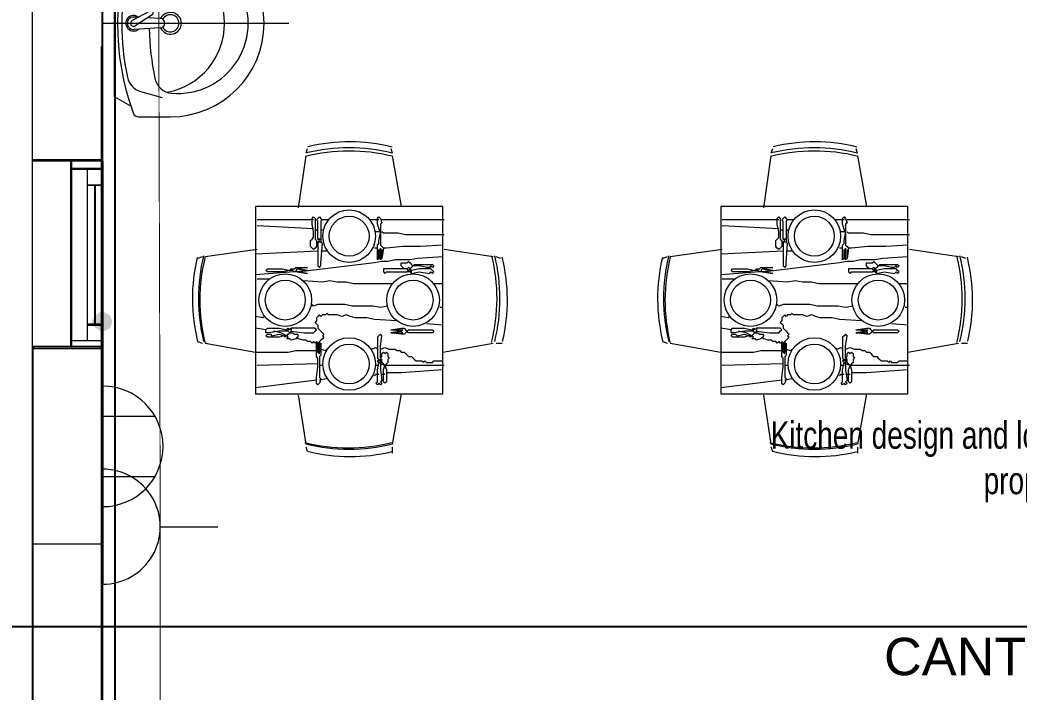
# Model space of a CAD drawing. Header units: metres. Extents: x 75097 to 220695, y -1557923 to -1361206.
# Drawn here: x 100310 to 103513, y -1382346 to -1380191 of the extents above; entities that cross this region are included whole.
import ezdxf

# ---------------------------------------------------------------- set-up
doc = ezdxf.new("R2010")
doc.units = ezdxf.units.M
doc.layers.get('0').update_dxf_attribs({"lineweight": 0})
for name, color, linetype, lineweight in [('A-100 - Copy$0$Aluminum', 8, 'Continuous', 0), ('A-100 - Copy$0$Medical Equipment and Furniture', 8, 'Continuous', 0), ('A-100 - Copy$0$Proj', 8, 'Continuous', 0), ('A-100 - Copy$0$SANIT', 8, 'Continuous', 0), ('A-100 - Copy$0$Structure', 8, 'Continuous', 9), ('A-100 - Copy$0$Walls', 8, 'Continuous', 0)]:
    doc.layers.add(name, color=color, linetype=linetype, lineweight=lineweight)
for name, color, linetype in [('A-100 - Copy$0$axes', 8, 'Continuous'), ('A-100 - Copy$0$PDF2_Geometry', 8, 'Continuous'), ('A-100 - Copy$0$PDF_Geometry', 8, 'Continuous'), ('A-100 - Copy$0$PDF_Solid Fills', 8, 'Continuous'), ('A-100 - Copy$0$PDF_Text', 8, 'Continuous')]:
    doc.layers.add(name, color=color, linetype=linetype)
doc.layers.add('E-POWR', color=7, linetype='Continuous', lineweight=9, true_color=0x4e7e3e)
doc.layers.add('EXF', color=7, linetype='Continuous', lineweight=0, true_color=0x4e7e3e)
doc.styles.add('A-100 - Copy$0$PDF Arial', font='arial.ttf')
doc.styles.add('A-100 - Copy$0$X3G_ENTITY_257CFD', font='swisscl.ttf', dxfattribs={"height": 200})

# ---------------------------------------------------------------- blocks, each defined once
blk = doc.blocks.new('NORMAL SOCKET')
at = {"layer": 'E-POWR'}
for p, q in [((0, 307.7), (0, 615.4)), ((-307.7, 0), (307.7, 0))]:
    blk.add_line(p, q, dxfattribs=at)
blk.add_ellipse((0, 0), major_axis=(32.8, 305.9), ratio=1, start_param=4.81904, end_param=7.960633, dxfattribs=at)
blk = doc.blocks.new('MECH UPDATED')
at = {"layer": 'EXF', "color": 85, "elevation": 0}
for points in [[(101035.6, -1363352.2), (101035.5, -1363739)], [(101035.6, -1363448.9), (101203.1, -1363448.9)], [(101035.5, -1363642.3), (101203, -1363642.4)]]:
    blk.add_lwpolyline(points, dxfattribs=at)
at = {"layer": 'EXF', "color": 85}
blk.add_arc((101035.5, -1363545.6, 0), 193.4, 269.9854, 89.9854, dxfattribs=at)
blk = doc.blocks.new('A-100 - Copy$0$lav-manta 60')
at = {"layer": 'A-100 - Copy$0$SANIT'}
for p, q in [((0, 0.04), (0, -0.56)), ((-0.2658, -0.0529), (-0.2358, 0)), ((-0.2358, 0), (0.2358, 0)), ((0.2658, -0.0529), (0.2358, 0)), ((-0.015, -0.1473), (-0.0199, -0.064)), ((0.0389, -0.1142), (0.0087, -0.0575)), ((0.0191, -0.077), (0.0199, -0.064)), ((-0.3, -0.0789), (-0.3, -0.18)), ((-0.2185, -0.0841), (-0.2383, -0.1537)), ((0.0274, -0.121), (-0.0078, -0.0673)), ((0.2185, -0.0841), (0.2383, -0.1537)), ((0.3, -0.0789), (0.3, -0.18)), ((0.015, -0.1473), (0.0174, -0.1057))]:
    blk.add_line(p, q, dxfattribs=at)
for centre, radius, start, end in [((0, -0.8557), 0.8457, 70.1771, 109.8229), ((0, -0.8696), 0.8457, 78.1914, 101.8086), ((-0.28, -0.0789), 0.02, 109.8229, 180), ((-0.1608, -0.1006), 0.06, 101.8086, 164.0794), ((0, -0.0617), 0.025, 320.7474, 220.368), ((0, -0.0617), 0.02, 353.2671, 186.682), ((0, -0.0617), 0.00966, 25.4127, 215.9577), ((0.1608, -0.1006), 0.06, 15.9206, 78.1914), ((0.28, -0.0789), 0.02, 0, 70.1771), ((0, -0.9572), 0.8457, 91.1572, 102.0883), ((0, -0.9572), 0.8457, 88.5486, 88.844), ((0.0332, -0.1176), 0.00666, 210.6852, 30.6852), ((0, -0.9572), 0.8457, 77.9117, 87.4274), ((-0.1645, -0.189), 0.06, 102.0883, 174.8142), ((0, -0.18), 0.035, 115.3106, 64.6894), ((0, -0.18), 0.0275, 117.1496, 62.8504), ((0, -0.1473), 0.015, 180, 0), ((0.1645, -0.189), 0.06, 5.1858, 77.9117), ((0, -0.18), 0.3, 180, 0), ((0, -0.2039), 0.2252, 174.8142, 5.1858), ((0, -0.1282), 0.2252, 190.6097, 349.3903)]:
    blk.add_arc(centre, radius, start, end, dxfattribs=at)
blk = doc.blocks.new('A-100 - Copy$0$A$C02230961')
at = {"layer": 'A-100 - Copy$0$PDF_Solid Fills'}
blk.add_hatch(color=256, dxfattribs=at).paths.add_polyline_path([(-76.3, -14467), (-62.9, -14487.2), (-42.7, -14500.7), (-15.7, -14487.2), (-9, -14467), (-15.7, -14446.8), (-42.7, -14433.3), (-62.9, -14446.8)])
at = {"layer": 'A-100 - Copy$0$Aluminum'}
for p, q in [((-140, -13952.9, -2.4), (-140, -14552.9, -2.4)), ((-40, -13952.9, -2.4), (-40, -14552.9, -2.4)), ((-140, -13977.9, -2.4), (-40, -13977.9, -2.4)), ((-90, -13977.9, -2.4), (-90, -14527.9, -2.4)), ((-90, -14027.9, -2.4), (-40, -14027.9, -2.4)), ((-65, -14477.9, -2.4), (-65, -14027.9, -2.4)), ((-90, -14477.9, -2.4), (-40, -14477.9, -2.4)), ((-140, -14527.9, -2.4), (-40, -14527.9, -2.4))]:
    blk.add_line(p, q, dxfattribs=at)
at = {"layer": 'A-100 - Copy$0$PDF2_Geometry', "lineweight": 5, "elevation": -2.4}
for points in [[(609.8, -13936.6, -0.124036), (888.4, -13935.7), (917, -14097.7)], [(883.6, -13911.9), (887.8, -13926.3, 0.122576), (612.1, -13926.2), (616.8, -13911.9)], [(2101.4, -13936.6, -0.124036), (2380, -13935.7), (2408.6, -14097.7)], [(2375.2, -13911.9), (2379.4, -13926.3, 0.122576), (2103.7, -13926.2), (2108.4, -13911.9)], [(263.2, -14260.9, 0.120122), (264.3, -14531.2), (278.6, -14536)], [(289, -14257.4, 0.124036), (288.1, -14536), (450.1, -14564.6), (469.1, -14564.6), (497.7, -14564.6), (526.3, -14564.6), (554.9, -14564.6), (578.7, -14559.8), (607.3, -14559.8), (626.4, -14559.8), (645.4, -14559.8), (650.2, -14555.1), (655, -14559.8), (659.7, -14555.1), (674, -14559.8), (678.8, -14555.1)], [(1754.8, -14260.9, 0.120122), (1755.9, -14531.2), (1770.2, -14536)], [(1780.6, -14257.4, 0.124036), (1779.7, -14536), (1941.7, -14564.6), (1960.7, -14564.6), (1989.3, -14564.6), (2017.9, -14564.6), (2046.5, -14564.6), (2070.3, -14559.8), (2098.9, -14559.8), (2118, -14559.8), (2137, -14559.8), (2141.8, -14555.1), (2146.6, -14559.8), (2151.3, -14555.1), (2165.6, -14559.8), (2170.4, -14555.1)], [(917, -14698), (888.4, -14860, -0.122576), (612.1, -14860), (588.3, -14702.7)], [(2408.6, -14698), (2380, -14860, -0.122576), (2103.7, -14860), (2079.9, -14702.7)], [(887.2, -14884.9, -0.120122), (616.8, -14883.8), (612.1, -14869.5)], [(2378.8, -14884.9, -0.120122), (2108.4, -14883.8), (2103.7, -14869.5)]]:
    blk.add_lwpolyline(points, format="xyb", dxfattribs=at)
for points in [[(588.3, -14102.4), (612.1, -13935.7)], [(2079.9, -14102.4), (2103.7, -13935.7)], [(635.9, -14140.6), (454.9, -14140.6)], [(635.9, -14131), (635.9, -14131)], [(635.9, -14131), (635.9, -14131)], [(640.7, -14135.8), (640.7, -14135.8)], [(650.2, -14212), (650.2, -14250.1), (650.2, -14288.2), (655, -14293), (659.7, -14288.2), (659.7, -14278.7), (664.5, -14216.8), (659.7, -14212), (650.2, -14212), (655, -14207.3), (650.2, -14202.5), (650.2, -14173.9), (650.2, -14145.3), (645.4, -14140.6), (650.2, -14135.8), (655, -14131), (659.7, -14135.8), (664.5, -14140.6), (659.7, -14145.3), (659.7, -14173.9), (659.7, -14202.5), (659.7, -14212)], [(645.4, -14140.6), (645.4, -14140.6)], [(650.2, -14135.8), (650.2, -14135.8)], [(659.7, -14135.8), (659.7, -14135.8)], [(659.7, -14135.8), (659.7, -14135.8)], [(683.5, -14140.6), (664.5, -14140.6)], [(845.5, -14140.6), (816.9, -14140.6)], [(845.5, -14131), (845.5, -14131)], [(850.3, -14135.8), (845.5, -14131)], [(850.3, -14135.8), (850.3, -14135.8)], [(850.3, -14135.8), (850.3, -14135.8)], [(1055.2, -14140.6), (855.1, -14140.6)], [(2127.5, -14140.6), (1946.4, -14140.6)], [(2127.5, -14131), (2127.5, -14131)], [(2127.5, -14131), (2127.5, -14131)], [(2132.3, -14135.8), (2132.3, -14135.8)], [(2141.8, -14212), (2141.8, -14250.1), (2141.8, -14288.2), (2146.6, -14293), (2151.3, -14288.2), (2151.3, -14278.7), (2156.1, -14216.8), (2151.3, -14212), (2141.8, -14212), (2146.6, -14207.3), (2141.8, -14202.5), (2141.8, -14173.9), (2141.8, -14145.3), (2137, -14140.6), (2141.8, -14135.8), (2146.6, -14131), (2151.3, -14135.8), (2156.1, -14140.6), (2151.3, -14145.3), (2151.3, -14173.9), (2151.3, -14202.5), (2151.3, -14212)], [(2137, -14140.6), (2137, -14140.6)], [(2141.8, -14135.8), (2141.8, -14135.8)], [(2151.3, -14135.8), (2151.3, -14135.8)], [(2151.3, -14135.8), (2151.3, -14135.8)], [(2175.1, -14140.6), (2156.1, -14140.6)], [(2337.1, -14140.6), (2308.5, -14140.6)], [(2337.1, -14131), (2337.1, -14131)], [(2341.9, -14135.8), (2337.1, -14131)], [(2341.9, -14135.8), (2341.9, -14135.8)], [(2341.9, -14135.8), (2341.9, -14135.8)], [(2546.8, -14140.6), (2346.7, -14140.6)], [(635.9, -14169.1), (454.9, -14159.6)], [(650.2, -14173.9), (640.7, -14173.9)], [(669.2, -14173.9), (659.7, -14173.9)], [(845.5, -14178.7), (836, -14178.7)], [(1055.2, -14188.2), (931.3, -14188.2), (907.5, -14183.4), (878.9, -14183.4), (859.8, -14183.4), (855.1, -14178.7)], [(2127.5, -14169.1), (1946.4, -14159.6)], [(2141.8, -14173.9), (2132.3, -14173.9)], [(2160.8, -14173.9), (2151.3, -14173.9)], [(2337.1, -14178.7), (2327.6, -14178.7)], [(2546.8, -14188.2), (2422.9, -14188.2), (2399.1, -14183.4), (2370.5, -14183.4), (2351.4, -14183.4), (2346.7, -14178.7)], [(631.1, -14202.5), (631.1, -14202.5)], [(635.9, -14197.7), (635.9, -14197.7)], [(635.9, -14197.7), (635.9, -14197.7)], [(640.7, -14193), (640.7, -14193)], [(640.7, -14202.5), (640.7, -14202.5)], [(640.7, -14202.5), (640.7, -14202.5)], [(645.4, -14207.3), (645.4, -14207.3)], [(659.7, -14202.5), (650.2, -14202.5), (659.7, -14202.5)], [(650.2, -14202.5), (650.2, -14202.5)], [(650.2, -14212), (650.2, -14212)], [(659.7, -14202.5), (659.7, -14202.5)], [(659.7, -14212), (659.7, -14212)], [(840.8, -14221.5), (840.8, -14221.5)], [(845.5, -14216.8), (845.5, -14216.8)], [(850.3, -14212), (850.3, -14212)], [(1050.4, -14221.5), (978.9, -14226.3), (921.8, -14226.3), (869.4, -14231.1), (859.8, -14231.1)], [(2122.7, -14202.5), (2122.7, -14202.5)], [(2127.5, -14197.7), (2127.5, -14197.7)], [(2127.5, -14197.7), (2127.5, -14197.7)], [(2132.3, -14193), (2132.3, -14193)], [(2132.3, -14202.5), (2132.3, -14202.5)], [(2132.3, -14202.5), (2132.3, -14202.5)], [(2137, -14207.3), (2137, -14207.3)], [(2151.3, -14202.5), (2141.8, -14202.5), (2151.3, -14202.5)], [(2141.8, -14202.5), (2141.8, -14202.5)], [(2141.8, -14212), (2141.8, -14212)], [(2151.3, -14202.5), (2151.3, -14202.5)], [(2151.3, -14212), (2151.3, -14212)], [(2332.4, -14221.5), (2332.4, -14221.5)], [(2337.1, -14216.8), (2337.1, -14216.8)], [(2341.9, -14212), (2341.9, -14212)], [(2542, -14221.5), (2470.5, -14226.3), (2413.4, -14226.3), (2360.9, -14231.1), (2351.4, -14231.1)], [(454.9, -14235.8), (288.1, -14259.7)], [(650.2, -14240.6), (450.1, -14250.1)], [(631.1, -14231.1), (631.1, -14231.1)], [(640.7, -14231.1), (640.7, -14231.1)], [(678.8, -14240.6), (659.7, -14240.6)], [(840.8, -14231.1), (831.2, -14231.1)], [(845.5, -14235.8), (845.5, -14235.8)], [(850.3, -14231.1), (850.3, -14231.1)], [(850.3, -14231.1), (850.3, -14231.1)], [(855.1, -14226.3), (855.1, -14226.3)], [(855.1, -14235.8), (855.1, -14235.8)], [(1212.4, -14259.7), (1055.2, -14235.8)], [(1946.4, -14235.8), (1779.7, -14259.7)], [(2141.8, -14240.6), (1941.7, -14250.1)], [(2122.7, -14231.1), (2122.7, -14231.1)], [(2132.3, -14231.1), (2132.3, -14231.1)], [(2170.4, -14240.6), (2151.3, -14240.6)], [(2332.4, -14231.1), (2322.8, -14231.1)], [(2337.1, -14235.8), (2337.1, -14235.8)], [(2341.9, -14231.1), (2341.9, -14231.1)], [(2341.9, -14231.1), (2341.9, -14231.1)], [(2346.7, -14226.3), (2346.7, -14226.3)], [(2346.7, -14235.8), (2346.7, -14235.8)], [(2704, -14259.7), (2546.8, -14235.8)], [(278.6, -14259.7), (264.3, -14264.4)], [(1050.4, -14259.7), (969.4, -14264.4), (945.6, -14269.2), (917, -14269.2), (897.9, -14269.2), (874.1, -14274), (855.1, -14274), (831.2, -14278.7), (593, -14307.3)], [(845.5, -14264.4), (845.5, -14264.4)], [(855.1, -14264.4), (855.1, -14264.4)], [(917, -14278.7), (917, -14278.7)], [(950.3, -14283.5), (950.3, -14283.5)], [(950.3, -14283.5), (950.3, -14283.5)], [(1017, -14283.5), (1017, -14283.5)], [(1017, -14283.5), (1017, -14283.5)], [(1236.2, -14264.4), (1221.9, -14259.7)], [(1770.2, -14259.7), (1755.9, -14264.4)], [(2542, -14259.7), (2461, -14264.4), (2437.2, -14269.2), (2408.6, -14269.2), (2389.5, -14269.2), (2365.7, -14274), (2346.7, -14274), (2322.8, -14278.7), (2084.6, -14307.3)], [(2337.1, -14264.4), (2337.1, -14264.4)], [(2346.7, -14264.4), (2346.7, -14264.4)], [(2408.6, -14278.7), (2408.6, -14278.7)], [(2441.9, -14283.5), (2441.9, -14283.5)], [(2441.9, -14283.5), (2441.9, -14283.5)], [(2508.6, -14283.5), (2508.6, -14283.5)], [(2508.6, -14283.5), (2508.6, -14283.5)], [(2727.8, -14264.4), (2713.5, -14259.7)], [(574, -14307.3), (450.1, -14316.8)], [(483.4, -14302.5), (483.4, -14302.5)], [(483.4, -14302.5), (483.4, -14302.5)], [(483.4, -14302.5), (483.4, -14302.5)], [(488.2, -14297.8), (488.2, -14297.8)], [(569.2, -14302.5), (569.2, -14302.5)], [(574, -14297.8), (574, -14297.8)], [(574, -14307.3), (574, -14307.3)], [(583.5, -14297.8), (583.5, -14297.8)], [(583.5, -14307.3), (583.5, -14307.3)], [(616.8, -14293), (616.8, -14293)], [(616.8, -14302.5), (616.8, -14302.5)], [(616.8, -14302.5), (616.8, -14302.5)], [(616.8, -14312.1), (616.8, -14312.1)], [(650.2, -14288.2), (650.2, -14288.2)], [(659.7, -14288.2), (659.7, -14288.2)], [(940.8, -14302.5), (936.1, -14297.8), (897.9, -14297.8), (859.8, -14297.8), (859.8, -14307.3), (864.6, -14312.1), (869.4, -14307.3), (936.1, -14307.3)], [(859.8, -14297.8), (859.8, -14297.8)], [(859.8, -14307.3), (859.8, -14307.3)], [(917, -14288.2), (917, -14288.2)], [(936.1, -14307.3), (936.1, -14307.3)], [(945.6, -14307.3), (950.3, -14312.1), (974.2, -14307.3), (1007.5, -14312.1), (1012.3, -14307.3), (1017, -14312.1), (1021.8, -14307.3), (1017, -14302.5), (1012.3, -14297.8), (974.2, -14297.8), (950.3, -14302.5), (945.6, -14297.8)], [(945.6, -14297.8), (945.6, -14297.8)], [(945.6, -14307.3), (945.6, -14307.3)], [(950.3, -14293), (950.3, -14293)], [(950.3, -14312.1), (950.3, -14302.5)], [(955.1, -14288.2), (955.1, -14288.2)], [(1012.3, -14297.8), (1012.3, -14297.8)], [(1012.3, -14297.8), (1012.3, -14297.8)], [(1017, -14302.5), (1017, -14302.5)], [(1017, -14312.1), (1017, -14312.1)], [(2065.6, -14307.3), (1941.7, -14316.8)], [(1975, -14302.5), (1975, -14302.5)], [(1975, -14302.5), (1975, -14302.5)], [(1975, -14302.5), (1975, -14302.5)], [(1979.8, -14297.8), (1979.8, -14297.8)], [(2060.8, -14302.5), (2060.8, -14302.5)], [(2065.6, -14297.8), (2065.6, -14297.8)], [(2065.6, -14307.3), (2065.6, -14307.3)], [(2075.1, -14297.8), (2075.1, -14297.8)], [(2075.1, -14307.3), (2075.1, -14307.3)], [(2108.4, -14293), (2108.4, -14293)], [(2108.4, -14302.5), (2108.4, -14302.5)], [(2108.4, -14302.5), (2108.4, -14302.5)], [(2108.4, -14312.1), (2108.4, -14312.1)], [(2141.8, -14288.2), (2141.8, -14288.2)], [(2151.3, -14288.2), (2151.3, -14288.2)], [(2432.4, -14302.5), (2427.6, -14297.8), (2389.5, -14297.8), (2351.4, -14297.8), (2351.4, -14307.3), (2356.2, -14312.1), (2360.9, -14307.3), (2427.6, -14307.3)], [(2351.4, -14297.8), (2351.4, -14297.8)], [(2351.4, -14307.3), (2351.4, -14307.3)], [(2408.6, -14288.2), (2408.6, -14288.2)], [(2427.6, -14307.3), (2427.6, -14307.3)], [(2437.2, -14307.3), (2441.9, -14312.1), (2465.8, -14307.3), (2499.1, -14312.1), (2503.9, -14307.3), (2508.6, -14312.1), (2513.4, -14307.3), (2508.6, -14302.5), (2503.9, -14297.8), (2465.8, -14297.8), (2441.9, -14302.5), (2437.2, -14297.8)], [(2437.2, -14297.8), (2437.2, -14297.8)], [(2437.2, -14307.3), (2437.2, -14307.3)], [(2441.9, -14293), (2441.9, -14293)], [(2441.9, -14312.1), (2441.9, -14302.5)], [(2446.7, -14288.2), (2446.7, -14288.2)], [(2503.9, -14297.8), (2503.9, -14297.8)], [(2503.9, -14297.8), (2503.9, -14297.8)], [(2508.6, -14302.5), (2508.6, -14302.5)], [(2508.6, -14312.1), (2508.6, -14312.1)], [(493, -14331.1), (454.9, -14331.1)], [(888.4, -14345.4), (859.8, -14345.4), (821.7, -14345.4), (793.1, -14345.4), (764.5, -14345.4), (740.7, -14340.7), (712.1, -14340.7), (688.3, -14335.9), (664.5, -14340.7), (602.5, -14335.9)], [(1050.4, -14345.4), (1021.8, -14345.4)], [(1984.6, -14331.1), (1946.4, -14331.1)], [(2380, -14345.4), (2351.4, -14345.4), (2313.3, -14345.4), (2284.7, -14345.4), (2256.1, -14345.4), (2232.3, -14340.7), (2203.7, -14340.7), (2179.9, -14335.9), (2156.1, -14340.7), (2094.1, -14335.9)], [(2542, -14345.4), (2513.4, -14345.4)], [(874.1, -14416.9), (850.3, -14421.7), (826.5, -14416.9), (807.4, -14416.9), (778.8, -14416.9), (759.8, -14416.9), (735.9, -14412.1), (716.9, -14412.1), (697.8, -14412.1), (678.8, -14412.1), (669.2, -14412.1), (650.2, -14412.1), (635.9, -14416.9), (631.1, -14412.1)], [(2365.7, -14416.9), (2341.9, -14421.7), (2318.1, -14416.9), (2299, -14416.9), (2270.4, -14416.9), (2251.4, -14416.9), (2227.5, -14412.1), (2208.5, -14412.1), (2189.4, -14412.1), (2170.4, -14412.1), (2160.8, -14412.1), (2141.8, -14412.1), (2127.5, -14416.9), (2122.7, -14412.1)], [(902.7, -14464.5), (831.2, -14459.8), (807.4, -14455), (788.4, -14455), (769.3, -14455), (755, -14450.2), (740.7, -14445.5), (726.4, -14450.2), (712.1, -14445.5), (702.6, -14445.5), (693.1, -14445.5), (683.5, -14445.5), (678.8, -14440.7), (674, -14445.5), (664.5, -14445.5), (659.7, -14450.2), (655, -14445.5), (650.2, -14450.2), (645.4, -14455), (645.4, -14464.5), (640.7, -14469.3), (645.4, -14474.1), (650.2, -14478.8), (650.2, -14488.4), (655, -14493.1), (659.7, -14497.9), (664.5, -14502.6), (669.2, -14507.4), (664.5, -14512.2), (669.2, -14516.9), (664.5, -14521.7), (659.7, -14526.5), (655, -14531.2), (650.2, -14536), (645.4, -14531.2), (640.7, -14536), (635.9, -14531.2), (631.1, -14536), (626.4, -14531.2), (616.8, -14531.2), (612.1, -14526.5), (602.5, -14526.5), (588.3, -14521.7), (583.5, -14516.9)], [(1050.4, -14421.7), (1040.9, -14421.7)], [(2394.3, -14464.5), (2322.8, -14459.8), (2299, -14455), (2280, -14455), (2260.9, -14455), (2246.6, -14450.2), (2232.3, -14445.5), (2218, -14450.2), (2203.7, -14445.5), (2194.2, -14445.5), (2184.7, -14445.5), (2175.1, -14445.5), (2170.4, -14440.7), (2165.6, -14445.5), (2156.1, -14445.5), (2151.3, -14450.2), (2146.6, -14445.5), (2141.8, -14450.2), (2137, -14455), (2137, -14464.5), (2132.3, -14469.3), (2137, -14474.1), (2141.8, -14478.8), (2141.8, -14488.4), (2146.6, -14493.1), (2151.3, -14497.9), (2156.1, -14502.6), (2160.8, -14507.4), (2156.1, -14512.2), (2160.8, -14516.9), (2156.1, -14521.7), (2151.3, -14526.5), (2146.6, -14531.2), (2141.8, -14536), (2137, -14531.2), (2132.3, -14536), (2127.5, -14531.2), (2122.7, -14536), (2118, -14531.2), (2108.4, -14531.2), (2103.7, -14526.5), (2094.1, -14526.5), (2079.9, -14521.7), (2075.1, -14516.9)], [(2542, -14421.7), (2532.5, -14421.7)], [(478.7, -14450.2), (473.9, -14455), (450.1, -14450.2)], [(1050.4, -14478.8), (998, -14474.1)], [(1970.3, -14450.2), (1965.5, -14455), (1941.7, -14450.2)], [(2542, -14478.8), (2489.6, -14474.1)], [(483.4, -14493.1), (450.1, -14488.4)], [(483.4, -14502.6), (483.4, -14502.6)], [(483.4, -14502.6), (483.4, -14502.6)], [(488.2, -14488.4), (488.2, -14488.4)], [(488.2, -14488.4), (488.2, -14488.4)], [(493, -14502.6), (493, -14502.6)], [(550.1, -14512.2), (531.1, -14502.6), (507.3, -14497.9)], [(550.1, -14493.1), (554.9, -14497.9), (554.9, -14488.4)], [(554.9, -14497.9), (554.9, -14497.9)], [(554.9, -14507.4), (554.9, -14507.4)], [(564.4, -14497.9), (607.3, -14502.6), (635.9, -14502.6), (640.7, -14497.9), (645.4, -14493.1), (640.7, -14488.4), (631.1, -14488.4), (564.4, -14488.4)], [(564.4, -14488.4), (564.4, -14488.4)], [(564.4, -14497.9), (564.4, -14497.9)], [(583.5, -14507.4), (583.5, -14507.4)], [(640.7, -14497.9), (640.7, -14497.9)], [(855.1, -14588.4), (850.3, -14583.6), (855.1, -14578.9), (855.1, -14569.3), (859.8, -14564.6), (864.6, -14569.3), (869.4, -14564.6), (874.1, -14569.3), (874.1, -14578.9), (878.9, -14583.6), (874.1, -14588.4), (874.1, -14597.9), (869.4, -14602.7), (864.6, -14607.5), (869.4, -14621.8), (869.4, -14650.3), (869.4, -14659.9), (864.6, -14664.6), (859.8, -14659.9), (859.8, -14650.3), (859.8, -14621.8), (864.6, -14607.5), (859.8, -14602.7), (855.1, -14597.9), (855.1, -14588.4), (850.3, -14583.6), (850.3, -14545.5), (855.1, -14512.2), (850.3, -14507.4), (845.5, -14512.2), (840.8, -14516.9), (840.8, -14583.6), (845.5, -14588.4), (855.1, -14588.4), (850.3, -14593.2), (850.3, -14602.7), (850.3, -14621.8), (855.1, -14655.1), (850.3, -14659.9), (855.1, -14664.6), (850.3, -14669.4), (845.5, -14664.6), (840.8, -14669.4), (836, -14664.6), (840.8, -14659.9), (840.8, -14621.8), (845.5, -14597.9), (840.8, -14593.2)], [(850.3, -14507.4), (850.3, -14507.4)], [(883.6, -14493.1), (883.6, -14493.1)], [(883.6, -14493.1), (883.6, -14493.1)], [(883.6, -14502.6), (883.6, -14502.6)], [(883.6, -14502.6), (883.6, -14502.6)], [(917, -14497.9), (917, -14497.9)], [(917, -14497.9), (917, -14497.9)], [(931.3, -14493.1), (931.3, -14493.1)], [(931.3, -14502.6), (931.3, -14502.6)], [(1017, -14493.1), (1017, -14493.1)], [(1017, -14502.6), (1017, -14502.6)], [(1021.8, -14497.9), (1021.8, -14497.9)], [(1021.8, -14497.9), (1021.8, -14497.9)], [(1975, -14493.1), (1941.7, -14488.4)], [(1975, -14502.6), (1975, -14502.6)], [(1975, -14502.6), (1975, -14502.6)], [(1979.8, -14488.4), (1979.8, -14488.4)], [(1979.8, -14488.4), (1979.8, -14488.4)], [(1984.6, -14502.6), (1984.6, -14502.6)], [(2041.7, -14512.2), (2022.7, -14502.6), (1998.9, -14497.9)], [(2041.7, -14493.1), (2046.5, -14497.9), (2046.5, -14488.4)], [(2046.5, -14497.9), (2046.5, -14497.9)], [(2046.5, -14507.4), (2046.5, -14507.4)], [(2056, -14497.9), (2098.9, -14502.6), (2127.5, -14502.6), (2132.3, -14497.9), (2137, -14493.1), (2132.3, -14488.4), (2122.7, -14488.4), (2056, -14488.4)], [(2056, -14488.4), (2056, -14488.4)], [(2056, -14497.9), (2056, -14497.9)], [(2075.1, -14507.4), (2075.1, -14507.4)], [(2132.3, -14497.9), (2132.3, -14497.9)], [(2346.7, -14588.4), (2341.9, -14583.6), (2346.7, -14578.9), (2346.7, -14569.3), (2351.4, -14564.6), (2356.2, -14569.3), (2360.9, -14564.6), (2365.7, -14569.3), (2365.7, -14578.9), (2370.5, -14583.6), (2365.7, -14588.4), (2365.7, -14597.9), (2360.9, -14602.7), (2356.2, -14607.5), (2360.9, -14621.8), (2360.9, -14650.3), (2360.9, -14659.9), (2356.2, -14664.6), (2351.4, -14659.9), (2351.4, -14650.3), (2351.4, -14621.8), (2356.2, -14607.5), (2351.4, -14602.7), (2346.7, -14597.9), (2346.7, -14588.4), (2341.9, -14583.6), (2341.9, -14545.5), (2346.7, -14512.2), (2341.9, -14507.4), (2337.1, -14512.2), (2332.4, -14516.9), (2332.4, -14583.6), (2337.1, -14588.4), (2346.7, -14588.4), (2341.9, -14593.2), (2341.9, -14602.7), (2341.9, -14621.8), (2346.7, -14655.1), (2341.9, -14659.9), (2346.7, -14664.6), (2341.9, -14669.4), (2337.1, -14664.6), (2332.4, -14669.4), (2327.6, -14664.6), (2332.4, -14659.9), (2332.4, -14621.8), (2337.1, -14597.9), (2332.4, -14593.2)], [(2341.9, -14507.4), (2341.9, -14507.4)], [(2375.2, -14493.1), (2375.2, -14493.1)], [(2375.2, -14493.1), (2375.2, -14493.1)], [(2375.2, -14502.6), (2375.2, -14502.6)], [(2375.2, -14502.6), (2375.2, -14502.6)], [(2408.6, -14497.9), (2408.6, -14497.9)], [(2408.6, -14497.9), (2408.6, -14497.9)], [(2422.9, -14493.1), (2422.9, -14493.1)], [(2422.9, -14502.6), (2422.9, -14502.6)], [(2508.6, -14493.1), (2508.6, -14493.1)], [(2508.6, -14502.6), (2508.6, -14502.6)], [(2513.4, -14497.9), (2513.4, -14497.9)], [(2513.4, -14497.9), (2513.4, -14497.9)], [(483.4, -14512.2), (483.4, -14512.2)], [(483.4, -14512.2), (483.4, -14512.2)], [(488.2, -14516.9), (488.2, -14516.9)], [(550.1, -14512.2), (550.1, -14512.2)], [(550.1, -14512.2), (550.1, -14512.2)], [(559.7, -14521.7), (559.7, -14521.7)], [(578.7, -14521.7), (578.7, -14521.7)], [(650.2, -14669.4), (645.4, -14664.6), (645.4, -14655.1), (645.4, -14645.6), (650.2, -14612.2), (650.2, -14593.2), (650.2, -14583.6), (645.4, -14578.9), (645.4, -14569.3), (645.4, -14531.2), (650.2, -14564.6), (650.2, -14536), (650.2, -14564.6), (655, -14569.3), (655, -14531.2), (659.7, -14564.6), (659.7, -14536), (659.7, -14564.6), (659.7, -14574.1), (655, -14578.9), (655, -14588.4), (655, -14617), (655, -14645.6), (659.7, -14650.3), (655, -14664.6), (650.2, -14669.4), (655, -14664.6)], [(645.4, -14531.2), (645.4, -14531.2)], [(650.2, -14536), (650.2, -14536)], [(655, -14531.2), (655, -14531.2)], [(659.7, -14536), (659.7, -14536)], [(845.5, -14512.2), (845.5, -14512.2)], [(1050.4, -14564.6), (1212.4, -14536)], [(1221.9, -14536), (1241, -14536)], [(1975, -14512.2), (1975, -14512.2)], [(1975, -14512.2), (1975, -14512.2)], [(1979.8, -14516.9), (1979.8, -14516.9)], [(2041.7, -14512.2), (2041.7, -14512.2)], [(2041.7, -14512.2), (2041.7, -14512.2)], [(2051.3, -14521.7), (2051.3, -14521.7)], [(2070.3, -14521.7), (2070.3, -14521.7)], [(2141.8, -14669.4), (2137, -14664.6), (2137, -14655.1), (2137, -14645.6), (2141.8, -14612.2), (2141.8, -14593.2), (2141.8, -14583.6), (2137, -14578.9), (2137, -14569.3), (2137, -14531.2), (2141.8, -14564.6), (2141.8, -14536), (2141.8, -14564.6), (2146.6, -14569.3), (2146.6, -14531.2), (2151.3, -14564.6), (2151.3, -14536), (2151.3, -14564.6), (2151.3, -14574.1), (2146.6, -14578.9), (2146.6, -14588.4), (2146.6, -14617), (2146.6, -14645.6), (2151.3, -14650.3), (2146.6, -14664.6), (2141.8, -14669.4), (2146.6, -14664.6)], [(2137, -14531.2), (2137, -14531.2)], [(2141.8, -14536), (2141.8, -14536)], [(2146.6, -14531.2), (2146.6, -14531.2)], [(2151.3, -14536), (2151.3, -14536)], [(2337.1, -14512.2), (2337.1, -14512.2)], [(2542, -14564.6), (2704, -14536)], [(2713.5, -14536), (2732.6, -14536)], [(650.2, -14564.6), (650.2, -14564.6)], [(655, -14569.3), (655, -14569.3)], [(659.7, -14564.6), (659.7, -14564.6)], [(659.7, -14574.1), (659.7, -14574.1)], [(816.9, -14550.3), (821.7, -14555.1), (836, -14550.3), (840.8, -14555.1)], [(850.3, -14555.1), (864.6, -14550.3), (878.9, -14555.1), (888.4, -14555.1), (897.9, -14555.1), (902.7, -14559.8), (912.2, -14559.8), (917, -14564.6), (926.5, -14564.6), (931.3, -14569.3), (936.1, -14574.1), (940.8, -14578.9), (950.3, -14578.9), (955.1, -14583.6), (959.9, -14588.4), (964.6, -14593.2), (974.2, -14593.2), (983.7, -14593.2), (988.5, -14597.9), (993.2, -14593.2), (998, -14597.9), (1007.5, -14597.9), (1017, -14597.9), (1021.8, -14593.2), (1050.4, -14593.2)], [(2141.8, -14564.6), (2141.8, -14564.6)], [(2146.6, -14569.3), (2146.6, -14569.3)], [(2151.3, -14564.6), (2151.3, -14564.6)], [(2151.3, -14574.1), (2151.3, -14574.1)], [(2308.5, -14550.3), (2313.3, -14555.1), (2327.6, -14550.3), (2332.4, -14555.1)], [(2341.9, -14555.1), (2356.2, -14550.3), (2370.5, -14555.1), (2380, -14555.1), (2389.5, -14555.1), (2394.3, -14559.8), (2403.8, -14559.8), (2408.6, -14564.6), (2418.1, -14564.6), (2422.9, -14569.3), (2427.6, -14574.1), (2432.4, -14578.9), (2441.9, -14578.9), (2446.7, -14583.6), (2451.5, -14588.4), (2456.2, -14593.2), (2465.8, -14593.2), (2475.3, -14593.2), (2480.1, -14597.9), (2484.8, -14593.2), (2489.6, -14597.9), (2499.1, -14597.9), (2508.6, -14597.9), (2513.4, -14593.2), (2542, -14593.2)], [(650.2, -14602.7), (454.9, -14607.5)], [(645.4, -14578.9), (645.4, -14578.9)], [(650.2, -14583.6), (650.2, -14583.6)], [(655, -14588.4), (655, -14588.4)], [(850.3, -14593.2), (840.8, -14593.2), (845.5, -14588.4)], [(840.8, -14593.2), (840.8, -14593.2)], [(1055.2, -14607.5), (864.6, -14607.5), (850.3, -14602.7), (845.5, -14597.9)], [(850.3, -14593.2), (850.3, -14593.2)], [(855.1, -14597.9), (855.1, -14597.9)], [(859.8, -14602.7), (859.8, -14602.7)], [(859.8, -14602.7), (859.8, -14602.7)], [(869.4, -14602.7), (869.4, -14602.7)], [(869.4, -14602.7), (869.4, -14602.7)], [(874.1, -14597.9), (874.1, -14597.9)], [(2141.8, -14602.7), (1946.4, -14607.5)], [(2137, -14578.9), (2137, -14578.9)], [(2141.8, -14583.6), (2141.8, -14583.6)], [(2146.6, -14588.4), (2146.6, -14588.4)], [(2341.9, -14593.2), (2332.4, -14593.2), (2337.1, -14588.4)], [(2332.4, -14593.2), (2332.4, -14593.2)], [(2546.8, -14607.5), (2356.2, -14607.5), (2341.9, -14602.7), (2337.1, -14597.9)], [(2341.9, -14593.2), (2341.9, -14593.2)], [(2346.7, -14597.9), (2346.7, -14597.9)], [(2351.4, -14602.7), (2351.4, -14602.7)], [(2351.4, -14602.7), (2351.4, -14602.7)], [(2360.9, -14602.7), (2360.9, -14602.7)], [(2360.9, -14602.7), (2360.9, -14602.7)], [(2365.7, -14597.9), (2365.7, -14597.9)], [(664.5, -14607.5), (655, -14607.5)], [(845.5, -14636), (836, -14636), (831.2, -14640.8)], [(845.5, -14607.5), (836, -14607.5)], [(864.6, -14636), (855.1, -14636)], [(1050.4, -14621.8), (917, -14631.3), (888.4, -14631.3), (869.4, -14631.3)], [(2156.1, -14607.5), (2146.6, -14607.5)], [(2337.1, -14636), (2327.6, -14636), (2322.8, -14640.8)], [(2337.1, -14607.5), (2327.6, -14607.5)], [(2356.2, -14636), (2346.7, -14636)], [(2542, -14621.8), (2408.6, -14631.3), (2380, -14631.3), (2360.9, -14631.3)], [(645.4, -14655.1), (450.1, -14678.9)], [(650.2, -14669.4), (650.2, -14669.4)], [(678.8, -14650.3), (655, -14655.1)], [(655, -14664.6), (655, -14664.6)], [(655, -14664.6), (655, -14664.6)], [(840.8, -14659.9), (840.8, -14659.9)], [(855.1, -14664.6), (855.1, -14664.6)], [(864.6, -14664.6), (864.6, -14664.6)], [(864.6, -14664.6), (864.6, -14664.6)], [(864.6, -14664.6), (864.6, -14664.6)], [(864.6, -14664.6), (864.6, -14664.6)], [(864.6, -14664.6), (864.6, -14664.6)], [(2137, -14655.1), (1941.7, -14678.9)], [(2141.8, -14669.4), (2141.8, -14669.4)], [(2170.4, -14650.3), (2146.6, -14655.1)], [(2146.6, -14664.6), (2146.6, -14664.6)], [(2146.6, -14664.6), (2146.6, -14664.6)], [(2332.4, -14659.9), (2332.4, -14659.9)], [(2346.7, -14664.6), (2346.7, -14664.6)], [(2356.2, -14664.6), (2356.2, -14664.6)], [(2356.2, -14664.6), (2356.2, -14664.6)], [(2356.2, -14664.6), (2356.2, -14664.6)], [(2356.2, -14664.6), (2356.2, -14664.6)], [(2356.2, -14664.6), (2356.2, -14664.6)], [(888.4, -14869.5), (888.4, -14888.6)], [(2380, -14869.5), (2380, -14888.6)]]:
    blk.add_lwpolyline(points, dxfattribs=at)
for points in [[(450.1, -14097.7), (450.1, -14698), (1050.4, -14698), (1050.4, -14097.7)], [(1941.7, -14097.7), (1941.7, -14698), (2542, -14698), (2542, -14097.7)], [(626.4, -14207.3), (631.1, -14202.5), (635.9, -14197.7), (635.9, -14188.2), (635.9, -14178.7), (631.1, -14154.8), (631.1, -14145.3), (631.1, -14135.8), (635.9, -14131), (640.7, -14135.8), (640.7, -14145.3), (640.7, -14154.8), (640.7, -14173.9), (640.7, -14193), (640.7, -14202.5), (645.4, -14207.3), (645.4, -14216.8), (645.4, -14226.3), (640.7, -14231.1), (635.9, -14235.8), (631.1, -14231.1), (626.4, -14226.3), (626.4, -14216.8)], [(845.5, -14235.8), (845.5, -14264.4), (840.8, -14269.2), (840.8, -14231.1), (840.8, -14221.5), (845.5, -14216.8), (845.5, -14207.3), (850.3, -14183.4), (840.8, -14154.8), (840.8, -14145.3), (840.8, -14135.8), (845.5, -14131), (850.3, -14135.8), (855.1, -14150.1), (850.3, -14154.8), (850.3, -14183.4), (850.3, -14212), (850.3, -14221.5), (855.1, -14226.3), (859.8, -14231.1), (855.1, -14264.4), (855.1, -14235.8), (855.1, -14264.4), (850.3, -14269.2), (850.3, -14231.1), (845.5, -14264.4)], [(2118, -14207.3), (2122.7, -14202.5), (2127.5, -14197.7), (2127.5, -14188.2), (2127.5, -14178.7), (2122.7, -14154.8), (2122.7, -14145.3), (2122.7, -14135.8), (2127.5, -14131), (2132.3, -14135.8), (2132.3, -14145.3), (2132.3, -14154.8), (2132.3, -14173.9), (2132.3, -14193), (2132.3, -14202.5), (2137, -14207.3), (2137, -14216.8), (2137, -14226.3), (2132.3, -14231.1), (2127.5, -14235.8), (2122.7, -14231.1), (2118, -14226.3), (2118, -14216.8)], [(2337.1, -14235.8), (2337.1, -14264.4), (2332.4, -14269.2), (2332.4, -14231.1), (2332.4, -14221.5), (2337.1, -14216.8), (2337.1, -14207.3), (2341.9, -14183.4), (2332.4, -14154.8), (2332.4, -14145.3), (2332.4, -14135.8), (2337.1, -14131), (2341.9, -14135.8), (2346.7, -14150.1), (2341.9, -14154.8), (2341.9, -14183.4), (2341.9, -14212), (2341.9, -14221.5), (2346.7, -14226.3), (2351.4, -14231.1), (2346.7, -14264.4), (2346.7, -14235.8), (2346.7, -14264.4), (2341.9, -14269.2), (2341.9, -14231.1), (2337.1, -14264.4)], [(940.8, -14274), (945.6, -14278.7), (950.3, -14283.5), (955.1, -14288.2), (959.9, -14283.5), (978.9, -14283.5), (998, -14283.5), (1007.5, -14283.5), (1017, -14283.5), (1021.8, -14288.2), (1017, -14293), (1012.3, -14288.2), (1007.5, -14293), (998, -14293), (974.2, -14288.2), (964.6, -14288.2), (955.1, -14288.2), (950.3, -14293), (945.6, -14297.8), (940.8, -14293), (936.1, -14297.8), (926.5, -14297.8), (921.8, -14293), (917, -14288.2), (917, -14278.7), (926.5, -14278.7), (936.1, -14278.7)], [(2432.4, -14274), (2437.2, -14278.7), (2441.9, -14283.5), (2446.7, -14288.2), (2451.5, -14283.5), (2470.5, -14283.5), (2489.6, -14283.5), (2499.1, -14283.5), (2508.6, -14283.5), (2513.4, -14288.2), (2508.6, -14293), (2503.9, -14288.2), (2499.1, -14293), (2489.6, -14293), (2465.8, -14288.2), (2456.2, -14288.2), (2446.7, -14288.2), (2441.9, -14293), (2437.2, -14297.8), (2432.4, -14293), (2427.6, -14297.8), (2418.1, -14297.8), (2413.4, -14293), (2408.6, -14288.2), (2408.6, -14278.7), (2418.1, -14278.7), (2427.6, -14278.7)], [(483.4, -14302.5), (488.2, -14297.8), (497.7, -14297.8), (507.3, -14297.8), (535.8, -14297.8), (559.7, -14302.5), (535.8, -14307.3), (507.3, -14307.3), (497.7, -14307.3), (488.2, -14307.3)], [(574, -14307.3), (569.2, -14302.5), (559.7, -14302.5), (564.4, -14297.8), (574, -14297.8), (578.7, -14293), (588.3, -14293), (616.8, -14293), (583.5, -14297.8), (616.8, -14302.5), (583.5, -14307.3), (616.8, -14312.1), (583.5, -14307.3)], [(583.5, -14307.3), (616.8, -14302.5), (583.5, -14297.8), (578.7, -14302.5)], [(945.6, -14307.3), (936.1, -14307.3), (940.8, -14302.5), (945.6, -14297.8)], [(1975, -14302.5), (1979.8, -14297.8), (1989.3, -14297.8), (1998.9, -14297.8), (2027.4, -14297.8), (2051.3, -14302.5), (2027.4, -14307.3), (1998.9, -14307.3), (1989.3, -14307.3), (1979.8, -14307.3)], [(2065.6, -14307.3), (2060.8, -14302.5), (2051.3, -14302.5), (2056, -14297.8), (2065.6, -14297.8), (2070.3, -14293), (2079.9, -14293), (2108.4, -14293), (2075.1, -14297.8), (2108.4, -14302.5), (2075.1, -14307.3), (2108.4, -14312.1), (2075.1, -14307.3)], [(2075.1, -14307.3), (2108.4, -14302.5), (2075.1, -14297.8), (2070.3, -14302.5)], [(2437.2, -14307.3), (2427.6, -14307.3), (2432.4, -14302.5), (2437.2, -14297.8)], [(559.7, -14493.1), (564.4, -14488.4), (564.4, -14497.9), (559.7, -14502.6), (554.9, -14497.9), (526.3, -14497.9), (493, -14502.6), (483.4, -14502.6), (483.4, -14493.1), (488.2, -14488.4), (497.7, -14488.4), (526.3, -14488.4), (550.1, -14493.1), (554.9, -14488.4)], [(564.4, -14526.5), (559.7, -14521.7), (550.1, -14521.7), (554.9, -14516.9), (550.1, -14512.2), (545.4, -14516.9), (540.6, -14512.2), (526.3, -14516.9), (507.3, -14516.9), (497.7, -14516.9), (488.2, -14516.9), (483.4, -14512.2), (488.2, -14507.4), (497.7, -14507.4), (502.5, -14512.2), (526.3, -14507.4), (540.6, -14512.2), (550.1, -14512.2), (554.9, -14507.4), (559.7, -14502.6), (569.2, -14502.6), (574, -14507.4), (583.5, -14507.4), (588.3, -14512.2), (583.5, -14516.9), (578.7, -14521.7)], [(931.3, -14493.1), (936.1, -14497.9), (931.3, -14502.6), (926.5, -14507.4), (917, -14507.4), (883.6, -14502.6), (917, -14497.9), (883.6, -14493.1), (917, -14488.4), (926.5, -14488.4)], [(921.8, -14493.1), (917, -14497.9), (883.6, -14493.1)], [(883.6, -14502.6), (921.8, -14502.6), (917, -14497.9)], [(1017, -14493.1), (1021.8, -14497.9), (1017, -14502.6), (1007.5, -14502.6), (998, -14502.6), (969.4, -14502.6), (940.8, -14502.6), (936.1, -14497.9), (940.8, -14493.1), (969.4, -14493.1), (998, -14493.1), (1007.5, -14493.1)], [(2051.3, -14493.1), (2056, -14488.4), (2056, -14497.9), (2051.3, -14502.6), (2046.5, -14497.9), (2017.9, -14497.9), (1984.6, -14502.6), (1975, -14502.6), (1975, -14493.1), (1979.8, -14488.4), (1989.3, -14488.4), (2017.9, -14488.4), (2041.7, -14493.1), (2046.5, -14488.4)], [(2056, -14526.5), (2051.3, -14521.7), (2041.7, -14521.7), (2046.5, -14516.9), (2041.7, -14512.2), (2037, -14516.9), (2032.2, -14512.2), (2017.9, -14516.9), (1998.9, -14516.9), (1989.3, -14516.9), (1979.8, -14516.9), (1975, -14512.2), (1979.8, -14507.4), (1989.3, -14507.4), (1994.1, -14512.2), (2017.9, -14507.4), (2032.2, -14512.2), (2041.7, -14512.2), (2046.5, -14507.4), (2051.3, -14502.6), (2060.8, -14502.6), (2065.6, -14507.4), (2075.1, -14507.4), (2079.9, -14512.2), (2075.1, -14516.9), (2070.3, -14521.7)], [(2422.9, -14493.1), (2427.6, -14497.9), (2422.9, -14502.6), (2418.1, -14507.4), (2408.6, -14507.4), (2375.2, -14502.6), (2408.6, -14497.9), (2375.2, -14493.1), (2408.6, -14488.4), (2418.1, -14488.4)], [(2413.4, -14493.1), (2408.6, -14497.9), (2375.2, -14493.1)], [(2375.2, -14502.6), (2413.4, -14502.6), (2408.6, -14497.9)], [(2508.6, -14493.1), (2513.4, -14497.9), (2508.6, -14502.6), (2499.1, -14502.6), (2489.6, -14502.6), (2461, -14502.6), (2432.4, -14502.6), (2427.6, -14497.9), (2432.4, -14493.1), (2461, -14493.1), (2489.6, -14493.1), (2499.1, -14493.1)]]:
    blk.add_lwpolyline(points, close=True, dxfattribs=at)
at = {"layer": 'A-100 - Copy$0$PDF2_Geometry', "lineweight": 5}
for centre, radius in [((750.2, -14193, -2.4), 84.3), ((2241.8, -14193, -2.4), 84.3), ((750.2, -14192.9, -2.4), 64), ((2241.8, -14192.9, -2.4), 64), ((545.4, -14397.9, -2.4), 84.3), ((955.1, -14397.9, -2.4), 84.3), ((2037, -14397.9, -2.4), 84.3), ((2446.7, -14397.9, -2.4), 84.3), ((545.4, -14397.8, -2.4), 64), ((955.1, -14397.8, -2.4), 64), ((2037, -14397.8, -2.4), 64), ((2446.7, -14397.8, -2.4), 64), ((750.2, -14602.7, -2.4), 84.3), ((750.2, -14602.7, -2.4), 64), ((2241.8, -14602.7, -2.4), 84.3), ((2241.8, -14602.7, -2.4), 64)]:
    blk.add_circle(centre, radius, dxfattribs=at)
for centre, radius, start, end in [((750.2, -14460.5, -2.4), 570, 76.03, 103.4034), ((2241.8, -14460.5, -2.4), 570, 76.03, 103.4034), ((836.4, -14393.1, -2.4), 569.7, 166.0235, 193.9765), ((655.4, -14393.1, -2.4), 568.9, 345.7114, 13.994), ((664.1, -14393.1, -2.4), 569.7, 346.0235, 13.9765), ((687.6, -14397.9, -2.4), 570, 346.5966, 13.97), ((2328, -14393.1, -2.4), 569.7, 166.0235, 193.9765), ((2147, -14393.1, -2.4), 568.9, 345.7114, 13.994), ((2155.7, -14393.1, -2.4), 569.7, 346.0235, 13.9765), ((2179.2, -14397.9, -2.4), 570, 346.5966, 13.97), ((745.5, -14303, -2.4), 568.9, 256.006, 284.2886), ((2237.1, -14303, -2.4), 568.9, 256.006, 284.2886)]:
    blk.add_arc(centre, radius, start, end, dxfattribs=at)
at = {"layer": 'A-100 - Copy$0$PDF_Geometry', "lineweight": 5, "elevation": -2.4}
for points in [[(-42.7, -12986), (-42.7, -13948.2), (-265, -13948.2), (-265, -12337.9), (-42.7, -12337.9), (-42.7, -12911.9)], [(-143.7, -13948.2), (-143.7, -14547.9)], [(-42.7, -13948.2), (-42.7, -14547.9)], [(-143.7, -13975.1), (-42.7, -13975.1)], [(-89.8, -13975.1), (-89.8, -14527.6)], [(-89.8, -14029), (-42.7, -14029)], [(-62.9, -14473.7), (-62.9, -14029)], [(-89.8, -14473.7), (-42.7, -14473.7)], [(-143.7, -14527.6), (-42.7, -14527.6)]]:
    blk.add_lwpolyline(points, dxfattribs=at)
at = {"layer": 'A-100 - Copy$0$PDF_Geometry', "lineweight": 25, "elevation": -2.4}
for points in [[(-42.7, -19607.9), (-42.7, -13584.3)], [(-42.7, -14264.9), (-42.7, -14568.1)]]:
    blk.add_lwpolyline(points, dxfattribs=at)
at = {"layer": 'A-100 - Copy$0$PDF_Geometry', "lineweight": 18, "elevation": -2.4}
blk.add_lwpolyline([(-265, -14547.9), (-265, -13948.2)], dxfattribs=at)
at = {"layer": 'A-100 - Copy$0$PDF_Geometry', "lineweight": 25, "elevation": -2.4}
blk.add_lwpolyline([(-265, -15706.8), (-42.7, -15706.8), (-42.7, -14547.9), (-265, -14547.9)], close=True, dxfattribs=at)
at = {"layer": 'A-100 - Copy$0$Proj'}
blk.add_line((-265, -14552.9, -2.4), (-265, -13952.9, -2.4), dxfattribs=at)
at = {"layer": 'A-100 - Copy$0$Structure', "elevation": -2.4}
blk.add_lwpolyline([(-265, -15710.9), (-40, -15710.9), (-40, -15180.9), (-265, -15180.9)], close=True, dxfattribs=at)
at = {"layer": 'A-100 - Copy$0$Walls'}
for p, q in [((-265, -13952.9, -2.4), (-265, -13474.9, -2.4)), ((-40, -13952.9, -2.4), (-40, -13474.9, -2.4)), ((-40, -13952.9, -2.4), (-265, -13952.9, -2.4)), ((-265, -15180.9, -2.4), (-265, -14552.9, -2.4)), ((-265, -14552.9, -2.4), (-40, -14552.9, -2.4)), ((-40, -14552.9, -2.4), (-40, -15180.9, -2.4))]:
    blk.add_line(p, q, dxfattribs=at)
at = {"layer": 'A-100 - Copy$0$SANIT', "xscale": 1000.000000000223, "yscale": 1000.000000000223, "zscale": 1000.000000000223, "rotation": 90.00000000000001}
blk.add_blockref('A-100 - Copy$0$lav-manta 60', (-2.7, -13510.2, -2.4), dxfattribs=at)
at = {"layer": 'A-100 - Copy$0$Medical Equipment and Furniture', "insert": (3654.4, -14787, -2.4), "char_height": 87.4731, "width": 3260.537, "attachment_point": 2, "style": 'A-100 - Copy$0$X3G_ENTITY_257CFD'}
blk.add_mtext('Kitchen design and location of equipment to be provided by supplier taking the proposed electrical closet into consideration', dxfattribs=at)
at = {"layer": 'A-100 - Copy$0$PDF_Text', "insert": (2465.1, -15602.6, -2.4), "char_height": 120, "attachment_point": 7, "style": 'A-100 - Copy$0$PDF Arial'}
blk.add_mtext('CANTEEN', dxfattribs=at)
blk = doc.blocks.new('A-100 - Copy')
at = {"layer": 'A-100 - Copy$0$Aluminum'}
for p, q in [((100475.3, -1380644.7, 0), (100475.3, -1381244.7, 0)), ((100475.3, -1380669.7, 0), (100575.3, -1380669.7, 0)), ((100525.3, -1380669.7, 0), (100525.3, -1381219.7, 0)), ((100575.3, -1380644.7, 0), (100575.3, -1381244.7, 0)), ((100525.3, -1380719.7, 0), (100575.3, -1380719.7, 0)), ((100550.3, -1381169.7, 0), (100550.3, -1380719.7, 0)), ((100525.3, -1381169.7, 0), (100575.3, -1381169.7, 0)), ((100475.3, -1381219.7, 0), (100575.3, -1381219.7, 0))]:
    blk.add_line(p, q, dxfattribs=at)
at = {"layer": 'A-100 - Copy$0$axes'}
for p, q in [((100615.3, -1477297.4, 2.4), (100615.3, -1366691.8, 2.4)), ((119073.3, -1382137.7, 0), (95447.5, -1382137.7, 0))]:
    blk.add_line(p, q, dxfattribs=at)
at = {"layer": 'A-100 - Copy$0$Proj'}
blk.add_line((100350.3, -1381244.7, 0), (100350.3, -1380644.7, 0), dxfattribs=at)
at = {"layer": 'A-100 - Copy$0$Structure', "elevation": 0}
blk.add_lwpolyline([(100350.3, -1382402.7), (100575.3, -1382402.7), (100575.3, -1381872.7), (100350.3, -1381872.7)], close=True, dxfattribs=at)
at = {"layer": 'A-100 - Copy$0$Walls'}
for p, q in [((100350.3, -1380644.7, 0), (100350.3, -1380166.7, 0)), ((100575.3, -1380644.7, 0), (100575.3, -1380166.7, 0)), ((100575.3, -1380644.7, 0), (100350.3, -1380644.7, 0)), ((100350.3, -1381872.7, 0), (100350.3, -1381244.7, 0)), ((100350.3, -1381244.7, 0), (100575.3, -1381244.7, 0)), ((100575.3, -1381244.7, 0), (100575.3, -1381872.7, 0))]:
    blk.add_line(p, q, dxfattribs=at)
blk.add_blockref('A-100 - Copy$0$A$C02230961', (100615.3, -1366691.8, 2.4))
at = {"layer": 'A-100 - Copy$0$Medical Equipment and Furniture', "insert": (104269.8, -1381478.8, 0), "char_height": 87.4731, "width": 3260.537, "attachment_point": 2, "style": 'A-100 - Copy$0$X3G_ENTITY_257CFD'}
blk.add_mtext('Kitchen design and location of equipment to be provided by supplier taking the proposed electrical closet into consideration', dxfattribs=at)

msp = doc.modelspace()

# ---------------------------------------------------------------- linework, layer by layer
at = {"layer": 'E-POWR', "const_width": 3}
msp.add_lwpolyline([(107882.9, -1385734), (107882.9, -1386259.7), (107363.7, -1386259.7), (107363.7, -1387822.9), (104888.9, -1387822.9), (104888.9, -1386115.2), (103803.9, -1386115.2), (103514.7, -1386115.2), (103514.7, -1388494.3), (100759.9, -1388494.3), (100759.9, -1381816.2), (100746.6, -1377388.4), (102060.9, -1377388.4), (103176.8, -1377387.3), (103176.8, -1376015), (107361.7, -1376015), (107361.7, -1374863), (111107.9, -1374863)], dxfattribs=at)

# ---------------------------------------------------------------- block references
at = {"layer": 'E-POWR', "color": 85, "xscale": 0.6, "yscale": 0.6, "zscale": 0.6, "rotation": 270}
msp.add_blockref('NORMAL SOCKET', (100575.3, -1381816.5, 0), dxfattribs=at)
at = {"layer": 'EXF', "color": 85}
msp.add_blockref('MECH UPDATED', (-460.2, -18013.1, 0), dxfattribs=at)

# ---------------------------------------------------------------- next in the draw order: block references
msp.add_blockref('A-100 - Copy', (0, 0))

doc.saveas('drawing.dxf')
